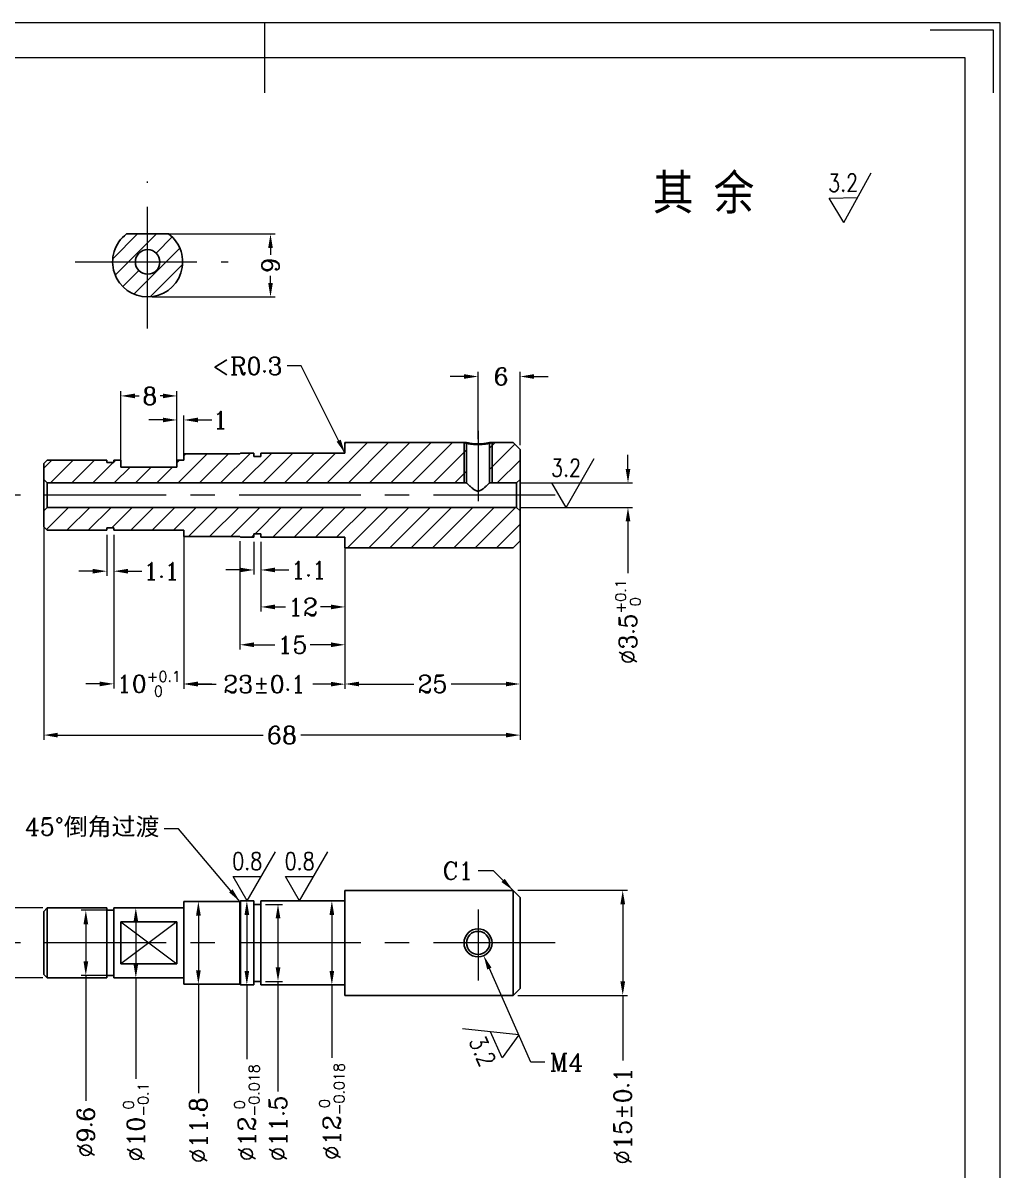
# Model space of a CAD drawing. Header units: millimetres. Extents: x 348 to 7549, y -2121 to -1262.
# Drawn here: x 5887 to 6026.5, y -1988 to -1824.3 of the extents above; entities that cross this region are included whole.
import ezdxf
from ezdxf.enums import TextEntityAlignment as Align

# ---------------------------------------------------------------- set-up
doc = ezdxf.new("R2010")
doc.units = ezdxf.units.MM
doc.header["$LTSCALE"] = 46.255
doc.header["$PDMODE"] = 3
doc.header["$PDSIZE"] = 8
doc.linetypes.add('CENTER', pattern=[0.6, 0.375, -0.075, 0.075, -0.075])
doc.layers.get('0').update_dxf_attribs({"linetype": 'CONTINUOUS'})
doc.layers.get('Defpoints').update_dxf_attribs({"linetype": 'CONTINUOUS'})
doc.layers.add('02___PRT_ALL_AXES', color=7, linetype='CONTINUOUS')
for name, color, linetype, lineweight in [('dim', 82, 'CONTINUOUS', 9), ('中心线', 2, 'CENTER', 13), ('剖面线', 4, 'CONTINUOUS', 13), ('图框_内框线', 5, 'CONTINUOUS', 13), ('图框_外框线', 7, 'CONTINUOUS', 13), ('图框_角线', 5, 'CONTINUOUS', 13), ('文字', 3, 'CONTINUOUS', 13), ('粗实线', 7, 'CONTINUOUS', 20), ('细实线', 20, 'CONTINUOUS', 13)]:
    doc.layers.add(name, color=color, linetype=linetype, lineweight=lineweight)
doc.styles.add('ROMANC', font='romanc.shx', dxfattribs={"bigfont": 'gbcbig.shx'})
doc.styles.get("Standard").update_dxf_attribs({"font": 'txt', "width": 0.85, "bigfont": 'gbcbig.shx'})
doc.styles.add('TXT08', font='txt.shx', dxfattribs={"width": 0.8, "bigfont": 'gbcbig.shx'})
doc.dimstyles.new('YanXiu', dxfattribs={"dimtxt": 2.5, "dimasz": 2.2, "dimexe": 0.66, "dimexo": 0.66, "dimgap": 0.66, "dimtad": 0, "dimtoh": 1, "dimdsep": 46, "dimtxsty": 'ROMANC', "dimcen": 0, "dimclrd": 256, "dimclre": 131, "dimclrt": 42, "dimazin": 2, "dimtfac": 1, "dimtofl": 0, "dimtmove": 0, "dimatfit": 3, "dimfxl": 1, "dimlwd": 5, "dimlwe": 5, "dimarcsym": 0})

# ---------------------------------------------------------------- blocks, each defined once
blk = doc.blocks.new('*D125')
at = {"layer": 'Defpoints', "color": 0, "transparency": 16777216}
for p in [(5932.93, -1899.17), (5957.93, -1898.17), (5957.93, -1918.62)]:
    blk.add_point(p, dxfattribs=at)
at = {"layer": 'dim', "color": 131, "lineweight": 5, "transparency": 16777216}
for p, q in [((5957.93, -1898.83), (5957.93, -1919.28)), ((5932.93, -1899.83), (5932.93, -1919.28))]:
    blk.add_line(p, q, dxfattribs=at)
at = {"layer": 'dim', "lineweight": 5, "transparency": 16777216}
for p, q in [((5934.93, -1918.62), (5942.75, -1918.62)), ((5955.93, -1918.62), (5948.11, -1918.62))]:
    blk.add_line(p, q, dxfattribs=at)
at = {"layer": 'dim', "transparency": 16777216}
for points in [[(5934.93, -1918.29), (5934.93, -1918.95), (5932.93, -1918.62)], [(5955.93, -1918.29), (5955.93, -1918.95), (5957.93, -1918.62)]]:
    blk.add_solid(points, dxfattribs=at)
at = {"layer": 'dim', "color": 42, "transparency": 16777216, "insert": (5945.43, -1918.62), "char_height": 2.5, "attachment_point": 5, "style": 'ROMANC'}
blk.add_mtext('25', dxfattribs=at)
blk = doc.blocks.new('*D126')
at = {"layer": 'Defpoints', "color": 0, "transparency": 16777216}
for p in [(5920.93, -1897.67), (5932.93, -1897.67), (5932.93, -1907.62)]:
    blk.add_point(p, dxfattribs=at)
at = {"layer": 'dim', "color": 131, "lineweight": 5, "transparency": 16777216}
for p, q in [((5920.93, -1898.33), (5920.93, -1908.28)), ((5932.93, -1898.33), (5932.93, -1908.28))]:
    blk.add_line(p, q, dxfattribs=at)
at = {"layer": 'dim', "lineweight": 5, "transparency": 16777216}
for p, q in [((5922.93, -1907.62), (5924.42, -1907.62)), ((5930.93, -1907.62), (5929.44, -1907.62))]:
    blk.add_line(p, q, dxfattribs=at)
at = {"layer": 'dim', "transparency": 16777216}
for points in [[(5922.93, -1907.28), (5922.93, -1907.95), (5920.93, -1907.62)], [(5930.93, -1907.28), (5930.93, -1907.95), (5932.93, -1907.62)]]:
    blk.add_solid(points, dxfattribs=at)
at = {"layer": 'dim', "color": 42, "transparency": 16777216, "insert": (5926.93, -1907.62), "char_height": 2.5, "attachment_point": 5, "style": 'ROMANC'}
blk.add_mtext('12', dxfattribs=at)
blk = doc.blocks.new('*D127')
at = {"layer": 'Defpoints', "color": 0, "transparency": 16777216}
for p in [(5919.93, -1897.67), (5920.93, -1897.67), (5920.93, -1902.34)]:
    blk.add_point(p, dxfattribs=at)
at = {"layer": 'dim', "color": 131, "lineweight": 5, "transparency": 16777216}
for p, q in [((5919.93, -1898.33), (5919.93, -1903)), ((5920.93, -1898.33), (5920.93, -1903))]:
    blk.add_line(p, q, dxfattribs=at)
at = {"layer": 'dim', "lineweight": 5, "transparency": 16777216}
for p, q in [((5917.93, -1902.34), (5915.93, -1902.34)), ((5922.93, -1902.34), (5924.93, -1902.34))]:
    blk.add_line(p, q, dxfattribs=at)
at = {"layer": 'dim', "transparency": 16777216}
for points in [[(5917.93, -1902.01), (5917.93, -1902.67), (5919.93, -1902.34)], [(5922.93, -1902.01), (5922.93, -1902.67), (5920.93, -1902.34)]]:
    blk.add_solid(points, dxfattribs=at)
at = {"layer": 'dim', "color": 42, "transparency": 16777216, "insert": (5927.73, -1902.34), "char_height": 2.5, "attachment_point": 5, "style": 'ROMANC'}
blk.add_mtext('1.1', dxfattribs=at)
blk = doc.blocks.new('*D128')
at = {"layer": 'Defpoints', "color": 0, "transparency": 16777216}
for p in [(5917.93, -1897.57), (5932.93, -1897.67), (5932.93, -1913.02)]:
    blk.add_point(p, dxfattribs=at)
at = {"layer": 'dim', "color": 131, "lineweight": 5, "transparency": 16777216}
for p, q in [((5917.93, -1898.23), (5917.93, -1913.68)), ((5932.93, -1898.33), (5932.93, -1913.68))]:
    blk.add_line(p, q, dxfattribs=at)
at = {"layer": 'dim', "lineweight": 5, "transparency": 16777216}
for p, q in [((5919.93, -1913.02), (5922.92, -1913.02)), ((5930.93, -1913.02), (5927.94, -1913.02))]:
    blk.add_line(p, q, dxfattribs=at)
at = {"layer": 'dim', "transparency": 16777216}
for points in [[(5919.93, -1912.68), (5919.93, -1913.35), (5917.93, -1913.02)], [(5930.93, -1912.68), (5930.93, -1913.35), (5932.93, -1913.02)]]:
    blk.add_solid(points, dxfattribs=at)
at = {"layer": 'dim', "color": 42, "transparency": 16777216, "insert": (5925.43, -1913.02), "char_height": 2.5, "attachment_point": 5, "style": 'ROMANC'}
blk.add_mtext('15', dxfattribs=at)
blk = doc.blocks.new('*D129')
at = {"layer": 'Defpoints', "color": 0, "transparency": 16777216}
for p in [(5909.93, -1897.57), (5932.93, -1897.67), (5932.93, -1918.64)]:
    blk.add_point(p, dxfattribs=at)
at = {"layer": 'dim', "color": 131, "lineweight": 5, "transparency": 16777216}
for p, q in [((5909.93, -1898.23), (5909.93, -1919.3)), ((5932.93, -1898.33), (5932.93, -1919.3))]:
    blk.add_line(p, q, dxfattribs=at)
at = {"layer": 'dim', "lineweight": 5, "transparency": 16777216}
for p, q in [((5911.93, -1918.64), (5914.52, -1918.64)), ((5930.93, -1918.64), (5928.34, -1918.64))]:
    blk.add_line(p, q, dxfattribs=at)
at = {"layer": 'dim', "transparency": 16777216}
for points in [[(5911.93, -1918.31), (5911.93, -1918.97), (5909.93, -1918.64)], [(5930.93, -1918.31), (5930.93, -1918.97), (5932.93, -1918.64)]]:
    blk.add_solid(points, dxfattribs=at)
at = {"layer": 'dim', "color": 42, "transparency": 16777216, "insert": (5921.43, -1918.64), "char_height": 2.5, "attachment_point": 5, "style": 'ROMANC'}
blk.add_mtext('\\A1;23±0.1', dxfattribs=at)
blk = doc.blocks.new('*D130')
at = {"layer": 'Defpoints', "color": 0, "transparency": 16777216}
for p in [(5899.93, -1896.67), (5909.93, -1896.67), (5909.93, -1918.6)]:
    blk.add_point(p, dxfattribs=at)
at = {"layer": 'dim', "color": 131, "lineweight": 5, "transparency": 16777216}
for p, q in [((5899.93, -1897.33), (5899.93, -1919.26)), ((5909.93, -1897.33), (5909.93, -1919.26))]:
    blk.add_line(p, q, dxfattribs=at)
at = {"layer": 'dim', "lineweight": 5, "transparency": 16777216}
for p, q in [((5897.93, -1918.6), (5895.93, -1918.6)), ((5911.93, -1918.6), (5913.93, -1918.6))]:
    blk.add_line(p, q, dxfattribs=at)
at = {"layer": 'dim', "transparency": 16777216}
for points in [[(5897.93, -1918.27), (5897.93, -1918.94), (5899.93, -1918.6)], [(5911.93, -1918.27), (5911.93, -1918.94), (5909.93, -1918.6)]]:
    blk.add_solid(points, dxfattribs=at)
at = {"layer": 'dim', "color": 42, "transparency": 16777216, "insert": (5904.93, -1918.6), "char_height": 2.5, "attachment_point": 5, "style": 'ROMANC'}
blk.add_mtext('\\A1;10{\\H1.500000;\\S+0.1^  0;}', dxfattribs=at)
blk = doc.blocks.new('*D131')
at = {"layer": 'Defpoints', "color": 0, "transparency": 16777216}
for p in [(5889.93, -1891.67), (5957.93, -1891.67), (5957.93, -1925.91)]:
    blk.add_point(p, dxfattribs=at)
at = {"layer": 'dim', "color": 131, "lineweight": 5, "transparency": 16777216}
for p, q in [((5889.93, -1892.33), (5889.93, -1926.57)), ((5957.93, -1892.33), (5957.93, -1926.57))]:
    blk.add_line(p, q, dxfattribs=at)
at = {"layer": 'dim', "lineweight": 5, "transparency": 16777216}
for p, q in [((5891.93, -1925.91), (5921.25, -1925.91)), ((5955.93, -1925.91), (5926.61, -1925.91))]:
    blk.add_line(p, q, dxfattribs=at)
at = {"layer": 'dim', "transparency": 16777216}
for points in [[(5891.93, -1925.58), (5891.93, -1926.25), (5889.93, -1925.91)], [(5955.93, -1925.58), (5955.93, -1926.25), (5957.93, -1925.91)]]:
    blk.add_solid(points, dxfattribs=at)
at = {"layer": 'dim', "color": 42, "transparency": 16777216, "insert": (5923.93, -1925.91), "char_height": 2.5, "attachment_point": 5, "style": 'ROMANC'}
blk.add_mtext('68', dxfattribs=at)
blk = doc.blocks.new('*D132')
at = {"layer": 'Defpoints', "color": 0, "transparency": 16777216}
for p in [(5898.93, -1896.67), (5899.93, -1896.67), (5899.93, -1902.52)]:
    blk.add_point(p, dxfattribs=at)
at = {"layer": 'dim', "color": 131, "lineweight": 5, "transparency": 16777216}
for p, q in [((5898.93, -1897.33), (5898.93, -1903.18)), ((5899.93, -1897.33), (5899.93, -1903.18))]:
    blk.add_line(p, q, dxfattribs=at)
at = {"layer": 'dim', "lineweight": 5, "transparency": 16777216}
for p, q in [((5896.93, -1902.52), (5894.93, -1902.52)), ((5901.93, -1902.52), (5903.93, -1902.52))]:
    blk.add_line(p, q, dxfattribs=at)
at = {"layer": 'dim', "transparency": 16777216}
for points in [[(5896.93, -1902.18), (5896.93, -1902.85), (5898.93, -1902.52)], [(5901.93, -1902.18), (5901.93, -1902.85), (5899.93, -1902.52)]]:
    blk.add_solid(points, dxfattribs=at)
at = {"layer": 'dim', "color": 42, "transparency": 16777216, "insert": (5906.73, -1902.52), "char_height": 2.5, "attachment_point": 5, "style": 'ROMANC'}
blk.add_mtext('1.1', dxfattribs=at)
blk = doc.blocks.new('*D133')
at = {"layer": 'Defpoints', "color": 0, "transparency": 16777216}
for p in [(5957.93, -1874.73), (5951.93, -1884.35), (5957.93, -1885.17)]:
    blk.add_point(p, dxfattribs=at)
at = {"layer": 'dim', "lineweight": 5, "transparency": 16777216}
for p, q in [((5949.93, -1874.73), (5947.93, -1874.73)), ((5959.93, -1874.73), (5961.93, -1874.73))]:
    blk.add_line(p, q, dxfattribs=at)
at = {"layer": 'dim', "color": 131, "lineweight": 5, "transparency": 16777216}
for p, q in [((5951.93, -1883.69), (5951.93, -1874.07)), ((5957.93, -1884.51), (5957.93, -1874.07))]:
    blk.add_line(p, q, dxfattribs=at)
at = {"layer": 'dim', "transparency": 16777216}
for points in [[(5949.93, -1874.39), (5949.93, -1875.06), (5951.93, -1874.73)], [(5959.93, -1874.39), (5959.93, -1875.06), (5957.93, -1874.73)]]:
    blk.add_solid(points, dxfattribs=at)
at = {"layer": 'dim', "color": 42, "transparency": 16777216, "insert": (5955.23, -1874.73), "char_height": 2.5, "attachment_point": 5, "style": 'ROMANC'}
blk.add_mtext('6', dxfattribs=at)
blk = doc.blocks.new('*D134')
at = {"layer": 'Defpoints', "color": 0, "transparency": 16777216}
for p in [(5904.76, -1854.37), (5904.76, -1863.37), (5922.3, -1863.37)]:
    blk.add_point(p, dxfattribs=at)
at = {"layer": 'dim', "color": 131, "lineweight": 5, "transparency": 16777216}
for p, q in [((5905.42, -1854.37), (5922.96, -1854.37)), ((5905.42, -1863.37), (5922.96, -1863.37))]:
    blk.add_line(p, q, dxfattribs=at)
at = {"layer": 'dim', "lineweight": 5, "transparency": 16777216}
for p, q in [((5922.3, -1856.37), (5922.3, -1857.38)), ((5922.3, -1861.37), (5922.3, -1860.36))]:
    blk.add_line(p, q, dxfattribs=at)
at = {"layer": 'dim', "transparency": 16777216}
for points in [[(5921.97, -1856.37), (5922.63, -1856.37), (5922.3, -1854.37)], [(5921.97, -1861.37), (5922.63, -1861.37), (5922.3, -1863.37)]]:
    blk.add_solid(points, dxfattribs=at)
at = {"layer": 'dim', "color": 42, "transparency": 16777216, "insert": (5922.3, -1858.87), "char_height": 2.5, "attachment_point": 5, "rotation": 90, "style": 'ROMANC'}
blk.add_mtext('9', dxfattribs=at)
blk = doc.blocks.new('*D135')
at = {"layer": 'Defpoints', "color": 0, "transparency": 16777216}
for p in [(5957.43, -1889.92), (5957.43, -1893.42), (5973.34, -1893.42)]:
    blk.add_point(p, dxfattribs=at)
at = {"layer": 'dim', "lineweight": 5, "transparency": 16777216}
for p, q in [((5973.34, -1887.92), (5973.34, -1885.92)), ((5973.34, -1895.42), (5973.34, -1902.82))]:
    blk.add_line(p, q, dxfattribs=at)
at = {"layer": 'dim', "color": 131, "lineweight": 5, "transparency": 16777216}
for p, q in [((5958.09, -1889.92), (5974, -1889.92)), ((5958.09, -1893.42), (5974, -1893.42))]:
    blk.add_line(p, q, dxfattribs=at)
at = {"layer": 'dim', "transparency": 16777216}
for points in [[(5973.01, -1887.92), (5973.68, -1887.92), (5973.34, -1889.92)], [(5973.01, -1895.42), (5973.68, -1895.42), (5973.34, -1893.42)]]:
    blk.add_solid(points, dxfattribs=at)
at = {"layer": 'dim', "color": 42, "transparency": 16777216, "insert": (5973.34, -1909.75), "char_height": 2.5, "attachment_point": 5, "rotation": 90, "style": 'ROMANC'}
blk.add_mtext('\\A1;%%c3.5{\\H1.500000;\\S+0.1^  0;}', dxfattribs=at)
blk = doc.blocks.new('*D136')
at = {"layer": 'Defpoints', "color": 0, "transparency": 16777216}
for p in [(5899.93, -1950.92), (5895.93, -1960.22), (5899.93, -1960.22)]:
    blk.add_point(p, dxfattribs=at)
at = {"layer": 'dim', "color": 131, "lineweight": 5, "transparency": 16777216}
for p, q in [((5899.27, -1950.92), (5895.27, -1950.92)), ((5899.27, -1960.22), (5895.27, -1960.22))]:
    blk.add_line(p, q, dxfattribs=at)
at = {"layer": 'dim', "lineweight": 5, "transparency": 16777216}
for p, q in [((5895.93, -1952.92), (5895.93, -1958.22)), ((5895.93, -1960.22), (5895.93, -1978.13))]:
    blk.add_line(p, q, dxfattribs=at)
at = {"layer": 'dim', "transparency": 16777216}
for points in [[(5895.6, -1952.92), (5896.27, -1952.92), (5895.93, -1950.92)], [(5895.6, -1958.22), (5896.27, -1958.22), (5895.93, -1960.22)]]:
    blk.add_solid(points, dxfattribs=at)
at = {"layer": 'dim', "color": 42, "transparency": 16777216, "insert": (5895.93, -1982.6), "char_height": 2.5, "attachment_point": 5, "rotation": 90, "style": 'ROMANC'}
blk.add_mtext('%%C9.6', dxfattribs=at)
blk = doc.blocks.new('*D137')
at = {"layer": 'Defpoints', "color": 0, "transparency": 16777216}
for p in [(5920.93, -1950.07), (5920.93, -1961.07), (5923.37, -1961.07)]:
    blk.add_point(p, dxfattribs=at)
at = {"layer": 'dim', "color": 131, "lineweight": 5, "transparency": 16777216}
for p, q in [((5921.59, -1950.07), (5924.03, -1950.07)), ((5921.59, -1961.07), (5924.03, -1961.07))]:
    blk.add_line(p, q, dxfattribs=at)
at = {"layer": 'dim', "lineweight": 5, "transparency": 16777216}
for p, q in [((5923.37, -1952.07), (5923.37, -1959.07)), ((5923.37, -1961.07), (5923.37, -1976.77))]:
    blk.add_line(p, q, dxfattribs=at)
at = {"layer": 'dim', "transparency": 16777216}
for points in [[(5923.04, -1952.07), (5923.71, -1952.07), (5923.37, -1950.07)], [(5923.04, -1959.07), (5923.71, -1959.07), (5923.37, -1961.07)]]:
    blk.add_solid(points, dxfattribs=at)
at = {"layer": 'dim', "color": 42, "transparency": 16777216, "insert": (5923.37, -1982.07), "char_height": 2.5, "attachment_point": 5, "rotation": 90, "style": 'ROMANC'}
blk.add_mtext('%%C11.5', dxfattribs=at)
blk = doc.blocks.new('*D138')
at = {"layer": 'Defpoints', "color": 0, "transparency": 16777216}
for p in [(5932.93, -1949.57), (5931.06, -1961.57), (5932.93, -1961.57)]:
    blk.add_point(p, dxfattribs=at)
at = {"layer": 'dim', "color": 131, "lineweight": 5, "transparency": 16777216}
for p, q in [((5932.27, -1949.57), (5930.4, -1949.57)), ((5932.27, -1961.57), (5930.4, -1961.57))]:
    blk.add_line(p, q, dxfattribs=at)
at = {"layer": 'dim', "lineweight": 5, "transparency": 16777216}
for p, q in [((5931.06, -1951.57), (5931.06, -1959.57)), ((5931.06, -1961.57), (5931.06, -1972))]:
    blk.add_line(p, q, dxfattribs=at)
at = {"layer": 'dim', "transparency": 16777216}
for points in [[(5930.73, -1951.57), (5931.39, -1951.57), (5931.06, -1949.57)], [(5930.73, -1959.57), (5931.39, -1959.57), (5931.06, -1961.57)]]:
    blk.add_solid(points, dxfattribs=at)
at = {"layer": 'dim', "color": 42, "transparency": 16777216, "insert": (5931.06, -1979.66), "char_height": 2.5, "attachment_point": 5, "rotation": 90, "style": 'ROMANC'}
blk.add_mtext('\\A1;%%c12{\\H1.500000;\\S 0^ -0.018;}', dxfattribs=at)
blk = doc.blocks.new('*D139')
at = {"layer": 'Defpoints', "color": 0, "transparency": 16777216}
for p in [(5918.03, -1949.57), (5918.03, -1961.57), (5918.92, -1961.57)]:
    blk.add_point(p, dxfattribs=at)
at = {"layer": 'dim', "color": 131, "lineweight": 5, "transparency": 16777216}
for p, q in [((5918.69, -1949.57), (5919.58, -1949.57)), ((5918.69, -1961.57), (5919.58, -1961.57))]:
    blk.add_line(p, q, dxfattribs=at)
at = {"layer": 'dim', "lineweight": 5, "transparency": 16777216}
for p, q in [((5918.92, -1951.57), (5918.92, -1959.57)), ((5918.92, -1961.57), (5918.92, -1972.18))]:
    blk.add_line(p, q, dxfattribs=at)
at = {"layer": 'dim', "transparency": 16777216}
for points in [[(5918.59, -1951.57), (5919.26, -1951.57), (5918.92, -1949.57)], [(5918.59, -1959.57), (5919.26, -1959.57), (5918.92, -1961.57)]]:
    blk.add_solid(points, dxfattribs=at)
at = {"layer": 'dim', "color": 42, "transparency": 16777216, "insert": (5918.92, -1979.84), "char_height": 2.5, "attachment_point": 5, "rotation": 90, "style": 'ROMANC'}
blk.add_mtext('\\A1;%%c12{\\H1.500000;\\S 0^ -0.018;}', dxfattribs=at)
blk = doc.blocks.new('*D140')
at = {"layer": 'Defpoints', "color": 0, "transparency": 16777216}
for p in [(5909.93, -1949.67), (5909.93, -1961.47), (5912, -1961.47)]:
    blk.add_point(p, dxfattribs=at)
at = {"layer": 'dim', "color": 131, "lineweight": 5, "transparency": 16777216}
for p, q in [((5910.59, -1949.67), (5912.66, -1949.67)), ((5910.59, -1961.47), (5912.66, -1961.47))]:
    blk.add_line(p, q, dxfattribs=at)
at = {"layer": 'dim', "lineweight": 5, "transparency": 16777216}
for p, q in [((5912, -1951.67), (5912, -1959.47)), ((5912, -1961.47), (5912, -1977.03))]:
    blk.add_line(p, q, dxfattribs=at)
at = {"layer": 'dim', "transparency": 16777216}
for points in [[(5911.67, -1951.67), (5912.34, -1951.67), (5912, -1949.67)], [(5911.67, -1959.47), (5912.34, -1959.47), (5912, -1961.47)]]:
    blk.add_solid(points, dxfattribs=at)
at = {"layer": 'dim', "color": 42, "transparency": 16777216, "insert": (5912, -1982.33), "char_height": 2.5, "attachment_point": 5, "rotation": 90, "style": 'ROMANC'}
blk.add_mtext('%%c11.8', dxfattribs=at)
blk = doc.blocks.new('*D141')
at = {"layer": 'Defpoints', "color": 0, "transparency": 16777216}
for p in [(5909.93, -1950.57), (5903.07, -1960.57), (5909.93, -1960.57)]:
    blk.add_point(p, dxfattribs=at)
at = {"layer": 'dim', "color": 131, "lineweight": 5, "transparency": 16777216}
for p, q in [((5909.27, -1950.57), (5902.41, -1950.57)), ((5909.27, -1960.57), (5902.41, -1960.57))]:
    blk.add_line(p, q, dxfattribs=at)
at = {"layer": 'dim', "lineweight": 5, "transparency": 16777216}
for p, q in [((5903.07, -1952.57), (5903.07, -1958.57)), ((5903.07, -1960.57), (5903.07, -1974.99))]:
    blk.add_line(p, q, dxfattribs=at)
at = {"layer": 'dim', "transparency": 16777216}
for points in [[(5902.74, -1952.57), (5903.41, -1952.57), (5903.07, -1950.57)], [(5902.74, -1958.57), (5903.41, -1958.57), (5903.07, -1960.57)]]:
    blk.add_solid(points, dxfattribs=at)
at = {"layer": 'dim', "color": 42, "transparency": 16777216, "insert": (5903.07, -1981.15), "char_height": 2.5, "attachment_point": 5, "rotation": 90, "style": 'ROMANC'}
blk.add_mtext('\\A1;%%c10{\\H1.500000;\\S 0^ -0.1;}', dxfattribs=at)
blk = doc.blocks.new('*D142')
at = {"layer": 'Defpoints', "color": 0, "transparency": 16777216}
for p in [(5908.93, -1877.5), (5900.93, -1887.67), (5908.93, -1887.67)]:
    blk.add_point(p, dxfattribs=at)
at = {"layer": 'dim', "color": 131, "lineweight": 5, "transparency": 16777216}
for p, q in [((5900.93, -1887.01), (5900.93, -1876.84)), ((5908.93, -1887.01), (5908.93, -1876.84))]:
    blk.add_line(p, q, dxfattribs=at)
at = {"layer": 'dim', "lineweight": 5, "transparency": 16777216}
for p, q in [((5902.93, -1877.5), (5903.57, -1877.5)), ((5906.93, -1877.5), (5906.56, -1877.5))]:
    blk.add_line(p, q, dxfattribs=at)
at = {"layer": 'dim', "transparency": 16777216}
for points in [[(5902.93, -1877.16), (5902.93, -1877.83), (5900.93, -1877.5)], [(5906.93, -1877.16), (5906.93, -1877.83), (5908.93, -1877.5)]]:
    blk.add_solid(points, dxfattribs=at)
at = {"layer": 'dim', "color": 42, "transparency": 16777216, "insert": (5905.06, -1877.5), "char_height": 2.5, "attachment_point": 5, "style": 'ROMANC'}
blk.add_mtext('8', dxfattribs=at)
blk = doc.blocks.new('*D143')
at = {"layer": 'Defpoints', "color": 0, "transparency": 16777216}
for p in [(5909.93, -1880.93), (5908.93, -1886.67), (5909.93, -1886.67)]:
    blk.add_point(p, dxfattribs=at)
at = {"layer": 'dim', "lineweight": 5, "transparency": 16777216}
for p, q in [((5906.93, -1880.93), (5904.93, -1880.93)), ((5911.93, -1880.93), (5913.93, -1880.93))]:
    blk.add_line(p, q, dxfattribs=at)
at = {"layer": 'dim', "color": 131, "lineweight": 5, "transparency": 16777216}
for p, q in [((5908.93, -1886.01), (5908.93, -1880.27)), ((5909.93, -1886.01), (5909.93, -1880.27))]:
    blk.add_line(p, q, dxfattribs=at)
at = {"layer": 'dim', "transparency": 16777216}
for points in [[(5906.93, -1880.6), (5906.93, -1881.26), (5908.93, -1880.93)], [(5911.93, -1880.6), (5911.93, -1881.26), (5909.93, -1880.93)]]:
    blk.add_solid(points, dxfattribs=at)
at = {"layer": 'dim', "color": 42, "transparency": 16777216, "insert": (5915.13, -1880.93), "char_height": 2.5, "attachment_point": 5, "style": 'ROMANC'}
blk.add_mtext('1', dxfattribs=at)
blk = doc.blocks.new('*D144')
at = {"layer": 'Defpoints', "color": 0, "transparency": 16777216}
for p in [(5951.12, -1953.74), (5952.74, -1957.4)]:
    blk.add_point(p, dxfattribs=at)
at = {"layer": 'dim', "lineweight": 5, "transparency": 16777216}
for p, q in [((5959.46, -1972.61), (5953.55, -1959.23)), ((5961.46, -1972.61), (5959.46, -1972.61))]:
    blk.add_line(p, q, dxfattribs=at)
at = {"layer": 'dim', "transparency": 16777216}
blk.add_solid([(5953.85, -1959.1), (5953.24, -1959.37), (5952.74, -1957.4)], dxfattribs=at)
at = {"layer": 'dim', "color": 42, "transparency": 16777216, "insert": (5964.56, -1972.61), "char_height": 2.5, "attachment_point": 5, "style": 'ROMANC'}
blk.add_mtext('M4', dxfattribs=at)
blk = doc.blocks.new('*D145')
at = {"layer": 'Defpoints', "color": 0, "transparency": 16777216}
for p in [(5890.43, -1950.57), (5881.96, -1960.57), (5890.43, -1960.57)]:
    blk.add_point(p, dxfattribs=at)
at = {"layer": 'dim', "color": 131, "lineweight": 5, "transparency": 16777216}
for p, q in [((5889.77, -1950.57), (5881.3, -1950.57)), ((5889.77, -1960.57), (5881.3, -1960.57))]:
    blk.add_line(p, q, dxfattribs=at)
at = {"layer": 'dim', "lineweight": 5, "transparency": 16777216}
for p, q in [((5881.96, -1952.57), (5881.96, -1958.57)), ((5881.96, -1960.57), (5881.96, -1975.06))]:
    blk.add_line(p, q, dxfattribs=at)
at = {"layer": 'dim', "transparency": 16777216}
for points in [[(5881.63, -1952.57), (5882.3, -1952.57), (5881.96, -1950.57)], [(5881.63, -1958.57), (5882.3, -1958.57), (5881.96, -1960.57)]]:
    blk.add_solid(points, dxfattribs=at)
at = {"layer": 'dim', "color": 42, "transparency": 16777216, "insert": (5881.96, -1981.22), "char_height": 2.5, "attachment_point": 5, "rotation": 90, "style": 'ROMANC'}
blk.add_mtext('\\A1;%%c10{\\H1.500000;\\S 0^ -0.1;}', dxfattribs=at)
blk = doc.blocks.new('*D146')
at = {"layer": 'Defpoints', "color": 0, "transparency": 16777216}
for p in [(5956.93, -1948.07), (5956.93, -1963.07), (5972.59, -1963.07)]:
    blk.add_point(p, dxfattribs=at)
at = {"layer": 'dim', "color": 131, "lineweight": 5, "transparency": 16777216}
for p, q in [((5957.59, -1948.07), (5973.25, -1948.07)), ((5957.59, -1963.07), (5973.25, -1963.07))]:
    blk.add_line(p, q, dxfattribs=at)
at = {"layer": 'dim', "lineweight": 5, "transparency": 16777216}
for p, q in [((5972.59, -1950.07), (5972.59, -1961.07)), ((5972.59, -1963.07), (5972.59, -1972.38))]:
    blk.add_line(p, q, dxfattribs=at)
at = {"layer": 'dim', "transparency": 16777216}
for points in [[(5972.26, -1950.07), (5972.93, -1950.07), (5972.59, -1948.07)], [(5972.26, -1961.07), (5972.93, -1961.07), (5972.59, -1963.07)]]:
    blk.add_solid(points, dxfattribs=at)
at = {"layer": 'dim', "color": 42, "transparency": 16777216, "insert": (5972.59, -1980.3), "char_height": 2.5, "attachment_point": 5, "rotation": 90, "style": 'ROMANC'}
blk.add_mtext('\\A1;%%c15±0.1', dxfattribs=at)

msp = doc.modelspace()

# ---------------------------------------------------------------- hatches: boundary and pattern name
at = {"layer": '剖面线'}
h = msp.add_hatch(dxfattribs=at)
h.set_pattern_fill('LINE', color=256, scale=0.6, angle=45, style=0)
h.set_pattern_definition([(45, (-23.8092, -364.6992), (-1.3470384, 1.3470384), [])])
h.paths.add_polyline_path([(5901.75579, -1854.36949, 0.236067977), (5899.75579, -1858.36949), (5903.00579, -1858.36949, -0.414213562), (5904.75579, -1856.61949), (5904.75579, -1854.36949)])
h.paths.add_polyline_path([(5907.75579, -1854.36949), (5904.75579, -1854.36949), (5904.75579, -1856.61949, -0.414213562), (5906.50579, -1858.36949), (5909.75579, -1858.36949, 0.236067977)])
h.paths.add_polyline_path([(5909.75579, -1858.36949), (5906.50579, -1858.36949, -0.414213562), (5904.75579, -1860.11949), (5904.75579, -1863.36949, 0.414213562)])
h.paths.add_polyline_path([(5903.00579, -1858.36949), (5899.75579, -1858.36949, 0.414213562), (5904.75579, -1863.36949), (5904.75579, -1860.11949, -0.414213562)])

# ---------------------------------------------------------------- linework, layer by layer
at = {"color": 7, "linetype": 'Continuous'}
for p, q in [((5901.75579, -1854.36949), (5907.75579, -1854.36949)), ((5901.75579, -1854.36949), (5907.75579, -1854.36949)), ((5932.92981, -1884.16518), (5932.92981, -1885.66518)), ((5932.92981, -1884.16518), (5950.27981, -1884.16518)), ((5932.92981, -1884.16518), (5932.92981, -1885.66518)), ((5932.92981, -1884.16518), (5950.27981, -1884.16518)), ((5950.27981, -1889.91518), (5950.27981, -1884.16518)), ((5950.27981, -1889.91518), (5950.27981, -1884.16518)), ((5953.57981, -1889.91518), (5953.57981, -1884.16518)), ((5953.57981, -1884.16518), (5956.92979, -1884.16518)), ((5953.57981, -1884.16518), (5956.92979, -1884.16518)), ((5953.57981, -1889.91518), (5953.57981, -1884.16518)), ((5957.92981, -1885.1652), (5956.92979, -1884.16518)), ((5957.92981, -1885.1652), (5956.92979, -1884.16518)), ((5909.92981, -1885.76518), (5909.92981, -1886.66518)), ((5909.92981, -1885.76518), (5917.92981, -1885.76518)), ((5909.92981, -1885.76518), (5909.92981, -1886.66518)), ((5909.92981, -1885.76518), (5917.92981, -1885.76518)), ((5919.92981, -1885.66518), (5919.92981, -1886.16518)), ((5919.92981, -1885.66518), (5919.92981, -1886.16518)), ((5919.92981, -1886.16518), (5920.92981, -1886.16518)), ((5919.92981, -1886.16518), (5920.92981, -1886.16518)), ((5920.92981, -1885.66518), (5920.92981, -1886.16518)), ((5920.92981, -1885.66518), (5932.92981, -1885.66518)), ((5920.92981, -1885.66518), (5920.92981, -1886.16518)), ((5920.92981, -1885.66518), (5932.92981, -1885.66518)), ((5957.92981, -1885.1652), (5957.92981, -1889.91518)), ((5957.92981, -1885.1652), (5957.92981, -1898.16517)), ((5889.92981, -1887.16524), (5890.42988, -1886.66518)), ((5889.92981, -1887.16524), (5890.42988, -1886.66518)), ((5889.92981, -1887.16524), (5889.92981, -1889.91518)), ((5889.92981, -1887.16524), (5889.92981, -1896.16512)), ((5890.42988, -1886.66518), (5898.92981, -1886.66518)), ((5890.42988, -1886.66518), (5898.92981, -1886.66518)), ((5898.92981, -1886.66518), (5898.92981, -1887.01518)), ((5898.92981, -1886.66518), (5898.92981, -1887.01518)), ((5898.92981, -1887.01518), (5899.92981, -1887.01518)), ((5898.92981, -1887.01518), (5899.92981, -1887.01518)), ((5899.92981, -1886.66518), (5899.92981, -1887.01518)), ((5899.92981, -1886.66518), (5900.92981, -1886.66518)), ((5899.92981, -1886.66518), (5899.92981, -1887.01518)), ((5899.92981, -1886.66518), (5900.92981, -1886.66518)), ((5900.92981, -1886.66518), (5900.92981, -1887.66518)), ((5900.92981, -1887.66518), (5908.92981, -1887.66518)), ((5901.92981, -1887.66518), (5907.92981, -1887.66518)), ((5908.92981, -1886.66518), (5909.92981, -1886.66518)), ((5908.92981, -1887.66518), (5908.92981, -1886.66518)), ((5908.92981, -1886.66518), (5909.92981, -1886.66518)), ((5889.92975, -1889.41512), (5890.42981, -1889.91518)), ((5957.92989, -1889.41512), (5957.42981, -1889.91518)), ((5890.42981, -1889.91518), (5950.27981, -1889.91518)), ((5890.42981, -1889.91518), (5950.27981, -1889.91518)), ((5890.42981, -1889.91518), (5890.42981, -1893.41518)), ((5953.57981, -1889.91518), (5957.42981, -1889.91518)), ((5953.57981, -1889.91518), (5957.42981, -1889.91518)), ((5957.42981, -1889.91518), (5957.42981, -1893.41518)), ((5889.92975, -1893.91524), (5890.42981, -1893.41518)), ((5889.92981, -1893.41518), (5889.92981, -1896.16512)), ((5890.42981, -1893.41518), (5957.42981, -1893.41518)), ((5890.42981, -1893.41518), (5957.42981, -1893.41518)), ((5957.92989, -1893.91525), (5957.42981, -1893.41518)), ((5957.92981, -1893.41518), (5957.92981, -1898.16517)), ((5889.92981, -1896.16512), (5890.42988, -1896.66518)), ((5889.92981, -1896.16512), (5890.42988, -1896.66518)), ((5890.42988, -1896.66518), (5898.92981, -1896.66518)), ((5890.42988, -1896.66518), (5898.92981, -1896.66518)), ((5898.92981, -1896.31518), (5899.92981, -1896.31518)), ((5898.92981, -1896.31518), (5898.92981, -1896.66518)), ((5898.92981, -1896.31518), (5898.92981, -1896.66518)), ((5898.92981, -1896.31518), (5899.92981, -1896.31518)), ((5899.92981, -1896.31518), (5899.92981, -1896.66518)), ((5899.92981, -1896.31518), (5899.92981, -1896.66518)), ((5899.92981, -1896.66518), (5909.92981, -1896.66518)), ((5899.92981, -1896.66518), (5909.92981, -1896.66518)), ((5909.92981, -1896.66518), (5909.92981, -1897.56518)), ((5909.92981, -1896.66518), (5909.92981, -1897.56518)), ((5909.92981, -1897.56518), (5917.92981, -1897.56518)), ((5909.92981, -1897.56518), (5917.92981, -1897.56518)), ((5919.92981, -1897.16518), (5920.92981, -1897.16518)), ((5919.92981, -1897.16518), (5919.92981, -1897.66518)), ((5919.92981, -1897.16518), (5920.92981, -1897.16518)), ((5919.92981, -1897.16518), (5919.92981, -1897.66518)), ((5920.92981, -1897.16518), (5920.92981, -1897.66518)), ((5920.92981, -1897.16518), (5920.92981, -1897.66518)), ((5920.92981, -1897.66518), (5932.92981, -1897.66518)), ((5920.92981, -1897.66518), (5932.92981, -1897.66518)), ((5932.92981, -1897.66518), (5932.92981, -1899.16518)), ((5932.92981, -1897.66518), (5932.92981, -1899.16518)), ((5932.92981, -1899.16518), (5956.92979, -1899.16518)), ((5932.92981, -1899.16518), (5956.92979, -1899.16518)), ((5957.92981, -1898.16517), (5956.92979, -1899.16518)), ((5957.92981, -1898.16517), (5956.92979, -1899.16518)), ((5957.92981, -1949.07381), (5956.9298, -1948.07382)), ((5956.92981, -1963.07381), (5956.92981, -1948.07381)), ((5957.92981, -1962.07381), (5957.92981, -1949.07381)), ((5889.92981, -1960.07381), (5889.92981, -1951.07381)), ((5889.92984, -1951.07384), (5890.42985, -1950.57384)), ((5890.42982, -1960.57381), (5890.42982, -1950.57381)), ((5900.92981, -1958.57381), (5900.92981, -1952.57381)), ((5900.92981, -1952.57381), (5908.92981, -1952.57381)), ((5908.92981, -1958.57381), (5908.92981, -1952.57381)), ((5908.92981, -1958.57381), (5900.92981, -1958.57381)), ((5889.92984, -1960.07378), (5890.42985, -1960.57377)), ((5957.92981, -1962.0738), (5956.9298, -1963.0738))]:
    msp.add_line(p, q, dxfattribs=at)
at = {"color": 2, "linetype": 'Continuous'}
for p, q in [((5930.37623, -1889.91518), (5936.12623, -1884.16518)), ((5932.92981, -1884.32314), (5933.08777, -1884.16518)), ((5933.41469, -1889.91518), (5939.16469, -1884.16518)), ((5936.45315, -1889.91518), (5942.20315, -1884.16518)), ((5939.49161, -1889.91518), (5945.24161, -1884.16518)), ((5942.53007, -1889.91518), (5948.28007, -1884.16518)), ((5949.92981, -1889.91518), (5949.92981, -1884.16517)), ((5953.57981, -1884.94235), (5954.35698, -1884.16518)), ((5953.57981, -1887.98081), (5957.16262, -1884.39801)), ((5953.92981, -1889.91518), (5953.92981, -1884.16517)), ((5909.10702, -1889.91518), (5913.25702, -1885.76518)), ((5909.92981, -1886.05393), (5910.21856, -1885.76518)), ((5912.14548, -1889.91518), (5916.29548, -1885.76518)), ((5915.18394, -1889.91518), (5919.43394, -1885.66518)), ((5918.2224, -1889.91518), (5922.4724, -1885.66518)), ((5921.26086, -1889.91518), (5925.51086, -1885.66518)), ((5924.29931, -1889.91518), (5928.54931, -1885.66518)), ((5927.33777, -1889.91518), (5931.58777, -1885.66518)), ((5945.56852, -1889.91518), (5950.27981, -1885.20389)), ((5889.92981, -1887.82318), (5891.08781, -1886.66518)), ((5890.87627, -1889.91518), (5894.12627, -1886.66518)), ((5893.91473, -1889.91518), (5897.16473, -1886.66518)), ((5896.95319, -1889.91518), (5899.85319, -1887.01518)), ((5899.92981, -1886.93856), (5900.20319, -1886.66518)), ((5899.99165, -1889.91518), (5902.24165, -1887.66518)), ((5903.0301, -1889.91518), (5905.2801, -1887.66518)), ((5906.06856, -1889.91518), (5908.31856, -1887.66518)), ((5908.92981, -1887.05393), (5909.31856, -1886.66518)), ((5954.6839, -1889.91518), (5957.92981, -1886.66927)), ((5948.60698, -1889.91518), (5950.27981, -1888.24235)), ((5890.31653, -1896.55184), (5893.45319, -1893.41518)), ((5893.24165, -1896.66518), (5896.49165, -1893.41518)), ((5896.2801, -1896.66518), (5899.5301, -1893.41518)), ((5899.66856, -1896.31518), (5902.56856, -1893.41518)), ((5902.35702, -1896.66518), (5905.60702, -1893.41518)), ((5905.39548, -1896.66518), (5908.64548, -1893.41518)), ((5908.43394, -1896.66518), (5911.68394, -1893.41518)), ((5910.5724, -1897.56518), (5914.7224, -1893.41518)), ((5913.61086, -1897.56518), (5917.76086, -1893.41518)), ((5916.64931, -1897.56518), (5920.79931, -1893.41518)), ((5920.08777, -1897.16518), (5923.83777, -1893.41518)), ((5922.62623, -1897.66518), (5926.87623, -1893.41518)), ((5925.66469, -1897.66518), (5929.91469, -1893.41518)), ((5928.70315, -1897.66518), (5932.95315, -1893.41518)), ((5931.74161, -1897.66518), (5935.99161, -1893.41518)), ((5933.28007, -1899.16518), (5939.03007, -1893.41518)), ((5936.31852, -1899.16518), (5942.06852, -1893.41518)), ((5939.35698, -1899.16518), (5945.10698, -1893.41518)), ((5942.39544, -1899.16518), (5948.14544, -1893.41518)), ((5945.4339, -1899.16518), (5951.1839, -1893.41518)), ((5948.47236, -1899.16518), (5954.22236, -1893.41518)), ((5951.51082, -1899.16518), (5957.26082, -1893.41518)), ((5954.54928, -1899.16518), (5957.92981, -1895.78464)), ((5919.58777, -1897.66518), (5919.92981, -1897.32314))]:
    msp.add_line(p, q, dxfattribs=at)
at = {"color": 7, "linetype": 'Continuous'}
msp.add_circle((5904.75579, -1858.36949), 1.75, dxfattribs=at)
at = {"color": 2, "linetype": 'Continuous'}
msp.add_circle((5951.92981, -1955.57381), 2, dxfattribs=at)
at = {"color": 7, "linetype": 'Continuous'}
msp.add_arc((5904.75579, -1858.36949), 5, 126.8698976, 53.1301024, dxfattribs=at)
at = {"color": 2, "linetype": 'Continuous'}
msp.add_spline([(5949.92981, -1884.16517), (5949.97357, -1884.17673), (5950.10234, -1884.20934), (5950.30996, -1884.25749), (5950.58617, -1884.31295), (5950.92154, -1884.36679), (5951.30076, -1884.40945), (5951.71185, -1884.43348), (5952.13173, -1884.43395), (5952.54464, -1884.41067), (5952.92687, -1884.36833), (5953.26569, -1884.31436), (5953.54504, -1884.2585), (5953.75515, -1884.20986), (5953.8855, -1884.17688), (5953.92981, -1884.16517)], degree=3, dxfattribs=at)
at = {"color": 7, "linetype": 'Continuous'}
for points, start_tangent, end_tangent in [([(5950.27981, -1884.16518), (5950.33489, -1884.17711), (5950.49934, -1884.2104), (5950.76248, -1884.25639), (5951.10452, -1884.30253), (5951.50304, -1884.3365), (5951.92897, -1884.34894), (5952.35581, -1884.33654), (5952.75353, -1884.30271), (5953.09657, -1884.25648), (5953.35978, -1884.2105), (5953.52463, -1884.17713), (5953.57981, -1884.16518)], (0.976644302, -0.214862532), (0.976644299, 0.214862547)), ([(5953.57981, -1889.91518), (5953.54315, -1889.94971), (5953.44721, -1890.03961), (5953.31813, -1890.15939), (5953.17121, -1890.29367), (5953.01666, -1890.4318), (5952.86257, -1890.56517), (5952.71392, -1890.68804), (5952.57305, -1890.797), (5952.43989, -1890.89047), (5952.30763, -1890.97039), (5952.16581, -1891.03614), (5952.0064, -1891.07708), (5951.84105, -1891.07537), (5951.68238, -1891.03176), (5951.5409, -1890.96429), (5951.40974, -1890.88385), (5951.27825, -1890.79081), (5951.13935, -1890.68292), (5950.99269, -1890.56147), (5950.84012, -1890.42929), (5950.68644, -1890.29188), (5950.53988, -1890.1579), (5950.41165, -1890.03889), (5950.31638, -1889.94961), (5950.27981, -1889.91518)], (-0.727591944, -0.686010177), (-0.727591914, 0.686010209))]:
    msp.add_spline(points, degree=3, dxfattribs=dict(at, start_tangent=start_tangent, end_tangent=end_tangent))
at = {"layer": '02___PRT_ALL_AXES', "color": 7, "linetype": 'Continuous'}
for p, q in [((5918.02981, -1885.66518), (5919.92981, -1885.66518)), ((5918.02981, -1897.66518), (5919.92981, -1897.66518)), ((5932.92981, -1963.07381), (5932.92981, -1948.07381)), ((5932.92981, -1948.07381), (5956.92981, -1948.07381)), ((5909.92981, -1949.67381), (5917.92981, -1949.67381)), ((5909.92981, -1961.47354), (5909.92981, -1949.67407)), ((5917.92981, -1961.47381), (5917.92981, -1949.67381)), ((5918.02981, -1949.57381), (5919.92981, -1949.57381)), ((5919.92981, -1961.57354), (5919.92981, -1949.57408)), ((5919.92981, -1950.07381), (5920.92981, -1950.07381)), ((5920.92981, -1949.57381), (5932.92981, -1949.57381)), ((5920.92981, -1961.57354), (5920.92981, -1949.57408)), ((5890.42982, -1950.57381), (5898.92981, -1950.57381)), ((5898.92981, -1960.57381), (5898.92981, -1950.57381)), ((5898.92981, -1950.92381), (5899.92981, -1950.92381)), ((5899.92981, -1960.57381), (5899.92981, -1950.57381)), ((5899.92981, -1950.57381), (5909.92981, -1950.57381)), ((5890.42982, -1960.57381), (5898.92981, -1960.57381)), ((5898.92981, -1960.22381), (5899.92981, -1960.22381)), ((5899.92981, -1960.57381), (5909.92981, -1960.57381)), ((5909.92981, -1961.47381), (5917.92981, -1961.47381)), ((5918.02981, -1961.57381), (5919.92981, -1961.57381)), ((5919.92981, -1961.07381), (5920.92981, -1961.07381)), ((5920.92981, -1961.57381), (5932.92981, -1961.57381)), ((5932.92981, -1963.07381), (5956.92981, -1963.07381))]:
    msp.add_line(p, q, dxfattribs=at)
msp.add_circle((5951.92981, -1955.57381), 1.65, dxfattribs=at)
at = {"layer": 'dim'}
for p, q in [((6004.15941, -1852.73425), (6008.06725, -1845.65879)), ((6002.07261, -1849.27323), (6006.11333, -1849.19652)), ((6004.15941, -1852.73425), (6002.07261, -1849.27323)), ((5964.49147, -1893.41518), (5968.53292, -1886.41518)), ((5964.49147, -1893.41518), (5962.47074, -1889.91518)), ((5962.47074, -1889.91518), (5966.51219, -1889.91518)), ((5918.97673, -1949.57381), (5923.01818, -1942.57381)), ((5926.46325, -1949.57381), (5930.5047, -1942.57381)), ((5918.97673, -1949.57381), (5916.956, -1946.07381)), ((5916.956, -1946.07381), (5920.99746, -1946.07381)), ((5926.46325, -1949.57381), (5924.44253, -1946.07381)), ((5924.44253, -1946.07381), (5928.48398, -1946.07381)), ((5957.74204, -1968.71823), (5949.70559, -1967.85288)), ((5955.35822, -1971.98178), (5953.72382, -1968.28556)), ((5957.74204, -1968.71823), (5955.35822, -1971.98178))]:
    msp.add_line(p, q, dxfattribs=at)
at = {"layer": '中心线'}
for p, q in [((5904.75579, -1867.87117), (5904.75579, -1846.86949)), ((5894.42268, -1858.36949), (5916.25579, -1858.36949)), ((5951.92981, -1882.48298), (5951.92981, -1892.50305)), ((5962.92981, -1891.66518), (5884.92981, -1891.66518)), ((5951.92981, -1950.80242), (5951.92981, -1960.92783)), ((5962.92981, -1955.57381), (5884.92981, -1955.57381))]:
    msp.add_line(p, q, dxfattribs=at)
at = {"layer": '图框_内框线'}
msp.add_lwpolyline([(5921.46593, -1824.25676), (5921.46593, -1834.25676)], dxfattribs=at)
msp.add_lwpolyline([(5841.46593, -2116.25676), (6021.46593, -2116.25676), (6021.46593, -1829.25676), (5841.46593, -1829.25676)], close=True, dxfattribs=at)
at = {"layer": '图框_外框线'}
msp.add_lwpolyline([(5816.46593, -2121.25676), (6026.46593, -2121.25676), (6026.46593, -1824.25676), (5816.46593, -1824.25676)], close=True, dxfattribs=at)
at = {"layer": '图框_角线', "flags": 128}
msp.add_lwpolyline([(6016.46593, -1825.25676), (6025.46593, -1825.25676), (6025.46593, -1834.25676)], dxfattribs=at)
at = {"layer": '粗实线'}
for p, q in [((5917.92981, -1885.76518), (5918.02981, -1885.66518)), ((5917.92981, -1897.56518), (5918.02981, -1897.66518)), ((5917.92981, -1949.67381), (5918.02981, -1949.57381)), ((5918.02981, -1949.57381), (5918.02981, -1961.57381)), ((5917.92981, -1961.47381), (5918.02981, -1961.57381))]:
    msp.add_line(p, q, dxfattribs=at)
at = {"layer": '细实线'}
for p, q in [((5908.92981, -1952.57381), (5900.92981, -1958.57381)), ((5900.92981, -1952.57381), (5908.92981, -1958.57381))]:
    msp.add_line(p, q, dxfattribs=at)

# ---------------------------------------------------------------- texts
at = {"layer": 'dim', "style": 'TXT08', "width": 0.8}
for rotation, p in [(1.0876714, (6004.052, -1847.07723)), (293.8541441, (5952.56733, -1971.0064))]:
    msp.add_text('3.2', height=2.5, rotation=rotation, dxfattribs=at).set_placement(p, align=Align.MIDDLE)
for s, p in [('3.2', (5964.49147, -1887.75715)), ('0.8', (5918.97673, -1943.91577)), ('0.8', (5926.46325, -1943.91577))]:
    msp.add_text(s, height=2.5, dxfattribs=at).set_placement(p, align=Align.MIDDLE)
at = {"layer": 'dim', "color": 42, "char_height": 2.5, "attachment_point": 9, "style": 'ROMANC'}
for s, insert in [('<R0.3', (5924.0132, -1874.46828)), ('45%%D{\\fFangSong|b0|i0|c134|p49;倒角过渡}', (5906.43689, -1940.52995)), ('C1', (5951.2713, -1946.52491))]:
    msp.add_mtext(s, dxfattribs=dict(at, insert=insert))
at = {"layer": '文字', "insert": (5976.88721, -1845.9347), "char_height": 5, "width": 46.5466241, "attachment_point": 1}
msp.add_mtext('{\\fSimSun|b0|i0|c134|p2;其 余} ', dxfattribs=at)

# ---------------------------------------------------------------- dimensions: what is measured, and where the dimension line sits
at = {"layer": 'dim'}
dim = msp.add_linear_dim(base=(5922.29861, -1863.36949), p1=(5904.75579, -1854.36949), p2=(5904.75579, -1863.36949), angle=90, dimstyle='YanXiu', override={"dimasz": 2, "dimtoh": 0}, dxfattribs=at)
dim.commit()
dim.dimension.update_dxf_attribs({"geometry": '*D134', "text_midpoint": (5922.29861, -1858.86949)})
for base, p1, p2, override, picture, middle in [((5957.92981, -1874.72795), (5951.92981, -1884.34894), (5957.92981, -1885.1652), {"dimasz": 2, "dimtoh": 0}, '*D133', (5955.22985, -1874.72795)), ((5908.92981, -1877.49641), (5900.92981, -1887.66518), (5908.92981, -1887.66518), {"dimasz": 2, "dimtoh": 0}, '*D142', (5905.06262, -1877.49641)), ((5909.92981, -1918.6035), (5899.92981, -1896.66518), (5909.92981, -1896.66518), {"dimasz": 2, "dimgap": 0.66, "dimtoh": 0, "dimtol": 1, "dimlim": 0, "dimtp": 0.1, "dimtm": 0, "dimtfac": 0.6, "dimtdec": 3, "dimtolj": 1}, '*D130', (5904.92981, -1918.6035)), ((5957.92981, -1918.62124), (5932.92981, -1899.16518), (5957.92981, -1898.16517), {"dimasz": 2, "dimtoh": 0}, '*D125', (5945.42981, -1918.62124))]:
    dim = msp.add_linear_dim(base=base, p1=p1, p2=p2, dimstyle='YanXiu', override=override, dxfattribs=at)
    dim.commit()
    dim.dimension.update_dxf_attribs({"geometry": picture, "text_midpoint": middle, "dimtype": 160})
for base, p1, p2, override, picture, middle in [((5909.92981, -1880.92998), (5908.92981, -1886.66518), (5909.92981, -1886.66518), {"dimasz": 2, "dimtoh": 0}, '*D143', (5915.12553, -1880.92998)), ((5957.92981, -1925.91209), (5889.92981, -1891.66518), (5957.92981, -1891.66518), {"dimasz": 2, "dimtoh": 0}, '*D131', (5923.92981, -1925.91209)), ((5932.92981, -1918.63869), (5909.92981, -1897.56518), (5932.92981, -1897.66518), {"dimasz": 2, "dimgap": 0.66, "dimtoh": 0, "dimtol": 1, "dimlim": 0, "dimtp": 0.1, "dimtm": 0.1, "dimtfac": 1, "dimtdec": 3, "dimtolj": 1}, '*D129', (5921.42981, -1918.63869)), ((5932.92981, -1913.01627), (5917.92981, -1897.56518), (5932.92981, -1897.66518), {"dimasz": 2, "dimtoh": 0}, '*D128', (5925.42981, -1913.01627)), ((5932.92981, -1907.61615), (5920.92981, -1897.66518), (5932.92981, -1897.66518), {"dimasz": 2, "dimtoh": 0}, '*D126', (5926.92981, -1907.61615))]:
    dim = msp.add_linear_dim(base=base, p1=p1, p2=p2, dimstyle='YanXiu', override=override, dxfattribs=at)
    dim.commit()
    dim.dimension.update_dxf_attribs({"geometry": picture, "text_midpoint": middle})
for base, p1, p2, text, override, picture, middle in [((5973.34353, -1893.41518), (5957.42981, -1889.91518), (5957.42981, -1893.41518), '%%c<>', {"dimasz": 2, "dimgap": 0.66, "dimtoh": 0, "dimtol": 1, "dimlim": 0, "dimtp": 0.1, "dimtm": 0, "dimtfac": 0.6, "dimtdec": 3, "dimtolj": 1}, '*D135', (5973.34353, -1909.75346)), ((5972.59275, -1963.07379), (5956.92981, -1948.07383), (5956.92981, -1963.07379), '%%c<>', {"dimasz": 2, "dimgap": 0.66, "dimtoh": 0, "dimtol": 1, "dimlim": 0, "dimtp": 0.1, "dimtm": 0.1, "dimtfac": 1, "dimtdec": 3, "dimtolj": 1}, '*D146', (5972.59275, -1980.29927)), ((5912.00438, -1961.47354), (5909.92981, -1949.67407), (5909.92981, -1961.47354), '%%c<>', {"dimasz": 2, "dimtoh": 0}, '*D140', (5912.00438, -1982.33497)), ((5918.92456, -1961.57381), (5918.02981, -1949.57381), (5918.02981, -1961.57381), '%%c<>', {"dimasz": 2, "dimgap": 0.66, "dimtoh": 0, "dimtol": 1, "dimlim": 0, "dimtp": 0, "dimtm": 0.018, "dimtfac": 0.6, "dimtdec": 3, "dimtolj": 1}, '*D139', (5918.92456, -1979.83694)), ((5923.37185, -1961.07381), (5920.92981, -1950.07381), (5920.92981, -1961.07381), '%%C11.5', {"dimasz": 2, "dimtoh": 0}, '*D137', (5923.37185, -1982.0695)), ((5931.05993, -1961.57381), (5932.92981, -1949.57381), (5932.92981, -1961.57381), '%%c<>', {"dimasz": 2, "dimgap": 0.66, "dimtoh": 0, "dimtol": 1, "dimlim": 0, "dimtp": 0, "dimtm": 0.018, "dimtfac": 0.6, "dimtdec": 3, "dimtolj": 1}, '*D138', (5931.05993, -1979.65795)), ((5881.96289, -1960.57374), (5890.42988, -1950.57381), (5890.42982, -1960.57374), '%%c<>', {"dimasz": 2, "dimgap": 0.66, "dimtoh": 0, "dimtol": 1, "dimlim": 0, "dimtp": 0, "dimtm": 0.1, "dimtfac": 0.6, "dimtdec": 3, "dimtolj": 1}, '*D145', (5881.96289, -1981.21711)), ((5895.93345, -1960.22381), (5899.92981, -1950.92381), (5899.92981, -1960.22381), '%%C9.6', {"dimasz": 2, "dimtoh": 0}, '*D136', (5895.93345, -1982.60427)), ((5903.07208, -1960.57381), (5909.92981, -1950.57381), (5909.92981, -1960.57381), '%%c<>', {"dimasz": 2, "dimgap": 0.66, "dimtoh": 0, "dimtol": 1, "dimlim": 0, "dimtp": 0, "dimtm": 0.1, "dimtfac": 0.6, "dimtdec": 3, "dimtolj": 1}, '*D141', (5903.07208, -1981.14518))]:
    dim = msp.add_linear_dim(base=base, p1=p1, p2=p2, angle=90, text=text, dimstyle='YanXiu', override=override, dxfattribs=at)
    dim.commit()
    dim.dimension.update_dxf_attribs({"geometry": picture, "text_midpoint": middle, "dimtype": 160})
for base, p1, p2, picture, middle in [((5899.92981, -1902.51615), (5898.92981, -1896.66518), (5899.92981, -1896.66518), '*D132', (5906.73267, -1902.51615)), ((5920.92981, -1902.33877), (5919.92981, -1897.66518), (5920.92981, -1897.66518), '*D127', (5927.73267, -1902.33877))]:
    dim = msp.add_linear_dim(base=base, p1=p1, p2=p2, text='1.1', dimstyle='YanXiu', override={"dimasz": 2, "dimtoh": 0}, dxfattribs=at)
    dim.commit()
    dim.dimension.update_dxf_attribs({"geometry": picture, "text_midpoint": middle})
dim = msp.add_diameter_dim_2p(p1=(5951.121, -1953.74465), p2=(5952.73863, -1957.40296), text='M4', dimstyle='YanXiu', override={"dimasz": 2}, dxfattribs=at)
dim.commit()
dim.dimension.update_dxf_attribs({"geometry": '*D144', "text_midpoint": (5964.56171, -1972.60621), "dimtype": 163})

# ---------------------------------------------------------------- leaders
at = {"layer": 'dim', "annotation_type": 0, "has_hookline": 1, "hookline_direction": 1}
for points, override, text_width in [([(5932.92981, -1885.66518), (5926.6732, -1873.21828), (5924.6732, -1873.21828)], {"dimasz": 2, "dimgap": 0.66, "dimtad": 0, "dimtoh": 0}, 10.59524), ([(5917.92981, -1949.67381), (5909.15614, -1939.27995), (5907.09689, -1939.27995)], {"dimasz": 2, "dimgap": 0.66, "dimtad": 0}, 20.21905), ([(5956.92981, -1948.07383), (5954.12496, -1945.27491), (5951.9313, -1945.27491)], {"dimasz": 2, "dimgap": 0.66, "dimtad": 0}, 3.57143)]:
    msp.add_leader(points, dimstyle='YanXiu', override=override, dxfattribs=dict(at, text_width=text_width))

doc.saveas('drawing.dxf')
